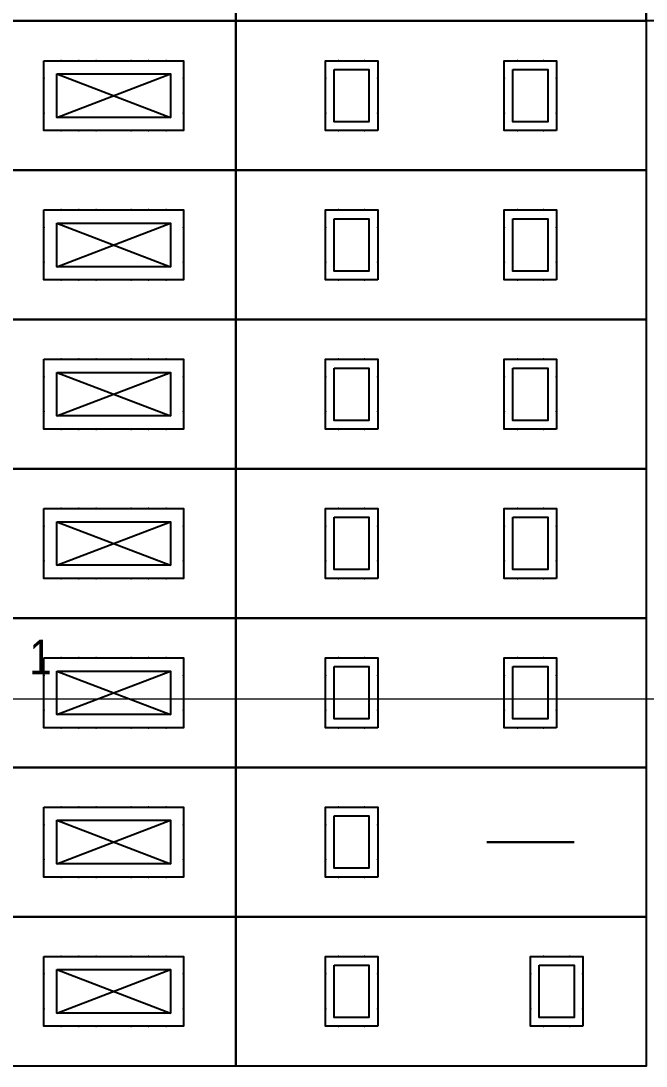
# Model space of a CAD drawing. Header units: millimetres. Extents: x -21000 to 351902, y -261781 to 19312.
# Drawn here: x 50969 to 54550, y -31304 to -25312 of the extents above; entities that cross this region are included whole.
import ezdxf
from ezdxf.enums import TextEntityAlignment as Align

# ---------------------------------------------------------------- set-up
doc = ezdxf.new("R2010")
doc.units = ezdxf.units.MM
doc.header["$MEASUREMENT"] = 0
doc.set_wipeout_variables(frame=1)
for name, color, linetype in [('_АТ-Имя', 7, 'Continuous'), ('_АТ-Спецификация', 7, 'Continuous'), ('_БЛ-Маска', 250, 'Continuous'), ('_БЛ-Рамки', 7, 'Continuous'), ('_КД', 84, 'Continuous')]:
    doc.layers.add(name, color=color, linetype=linetype)
doc.layers.add('_АТ-Примечания', color=250, linetype='Continuous', plot=False)
doc.layers.add('NOPRINT', color=50, linetype='Continuous', plot=False)
doc.styles.add('Arial_Narrow_shtamp', font='ARIALN.TTF')
doc.styles.add('AT-Шрифт', font='ARIALN.TTF', dxfattribs={"height": 250})

# ---------------------------------------------------------------- blocks, each defined once
blk = doc.blocks.new('СЧ')
at = {"layer": '_АТ-Имя', "ltscale": 100, "style": 'AT-Шрифт'}
blk.add_attdef('NUMBER', text='', height=2, dxfattribs=at).set_placement((0, 2), align=Align.BOTTOM_CENTER)
at = {"layer": '_АТ-Примечания', "ltscale": 100, "style": 'AT-Шрифт', "flags": 1}
blk.add_attdef('COMMENT3', (-1.5, -2.882), '', height=0.25, dxfattribs=at)
blk.add_wipeout([(-1.5, 2), (1.5, 2), (1.5, -2), (-1.5, -2)]).dxf.layer = '_БЛ-Маска'
at = {"color": 0, "linetype": 'ByBlock', "lineweight": -2, "ltscale": 100}
blk.add_lwpolyline([(-1, 1.5), (1, 1.5), (1, -1.5), (-1, -1.5)], close=True, dxfattribs=at)
for p in [(-0.75, 2), (0.75, 2), (-1.5, 1), (1.5, 1), (-1.5, -1), (1.5, -1), (-0.75, -2), (0.75, -2)]:
    blk.add_point(p, dxfattribs=at)
at = {"layer": '_БЛ-Маска', "color": 0, "linetype": 'ByBlock', "lineweight": -2, "ltscale": 100}
blk.add_lwpolyline([(1.5, -2), (-1.5, -2), (-1.5, 2), (1.5, 2)], close=True, dxfattribs=at)
at = {"layer": '_АТ-Примечания', "ltscale": 100, "style": 'AT-Шрифт', "flags": 1}
for tag, p in [('ABBREVIATION', (-1.5, -1.5)), ('COMMENT1', (-1.5, -1.961)), ('COMMENT2', (-1.5, -2.421))]:
    blk.add_attdef(tag, p, '', height=0.25, dxfattribs=at)
at = {"layer": '_АТ-Спецификация', "ltscale": 100, "style": 'AT-Шрифт', "flags": 1}
for tag, p in [('NUM', (-1.5, 2)), ('DESCRIPTION', (-1.5, 1.5)), ('NAME', (-1.5, 1)), ('CODE', (-1.5, 0.5)), ('MADEBY', (-1.5, 0)), ('POSITION', (-1.5, -0.5)), ('POSITION2', (-1.5, -1))]:
    blk.add_attdef(tag, p, '', height=0.25, dxfattribs=at)
blk = doc.blocks.new('КД')
at = {"layer": '_АТ-Имя', "ltscale": 100, "style": 'AT-Шрифт'}
blk.add_attdef('NUMBER', text='', height=2, dxfattribs=at).set_placement((0, 4), align=Align.BOTTOM_LEFT)
at = {"layer": '_АТ-Примечания', "ltscale": 100, "style": 'AT-Шрифт', "flags": 1}
blk.add_attdef('COMMENT3', (0, -0.882), '', height=0.25, dxfattribs=at)
at = {"ltscale": 100}
blk.add_wipeout([(0, 0), (0, 4), (8, 4), (8, 0)], dxfattribs=at).dxf.layer = '_БЛ-Маска'
blk.add_lwpolyline([(0, 4), (8, 4), (8, 0), (0, 0)], close=True, dxfattribs=at)
at = {"color": 0, "linetype": 'ByBlock', "lineweight": -2, "ltscale": 100}
blk.add_lwpolyline([(0.75, 3.25), (7.25, 3.25), (7.25, 0.75), (0.75, 0.75)], close=True, dxfattribs=at)
for points in [[(0.75, 0.75), (7.25, 3.25)], [(0.75, 3.25), (7.25, 0.75)]]:
    blk.add_lwpolyline(points, dxfattribs=at)
for p in [(1, 4), (2, 4), (3, 4), (5, 4), (6, 4), (7, 4), (0, 3), (8, 3), (0, 1), (8, 1), (1, 0), (2, 0), (3, 0), (5, 0), (6, 0), (7, 0)]:
    blk.add_point(p, dxfattribs=at)
at = {"layer": '_АТ-Примечания', "ltscale": 100, "style": 'AT-Шрифт', "flags": 1}
for tag, p in [('ABBREVIATION', (0, 0.5)), ('COMMENT1', (0, 0.039)), ('COMMENT2', (0, -0.421))]:
    blk.add_attdef(tag, p, '', height=0.25, dxfattribs=at)
at = {"layer": '_АТ-Спецификация', "ltscale": 100, "style": 'AT-Шрифт', "flags": 1}
for tag, p in [('NUM', (0, 4)), ('DESCRIPTION', (0, 3.5)), ('NAME', (0, 3)), ('CODE', (0, 2.5)), ('MADEBY', (0, 2)), ('POSITION', (0, 1.5)), ('POSITION2', (0, 1))]:
    blk.add_attdef(tag, p, '', height=0.25, dxfattribs=at)
blk = doc.blocks.new('*U2')
at = {"layer": 'NOPRINT', "lineweight": 0}
blk.add_lwpolyline([(20, 292), (205, 292), (205, 5), (20, 5)], close=True, dxfattribs=at)
at = {"layer": 'NOPRINT', "color": 1, "lineweight": 0, "style": 'Arial_Narrow_shtamp'}
blk.add_attdef('N_LISTA', text='', height=2, dxfattribs=at).set_placement((90.17, 7.418), align=Align.MIDDLE_LEFT)

msp = doc.modelspace()

# ---------------------------------------------------------------- linework, layer by layer
at = {"linetype": 'Continuous', "lineweight": 30}
msp.add_line((53637.5, -30019.7, 900), (54137.5, -30019.7, 900), dxfattribs=at)
for points in [[(50800, -24455.8), (52200, -24455.8), (52200, -25311.8), (50800, -25311.8)], [(52200, -24455.8), (54550, -24455.8), (54550, -25311.8), (52200, -25311.8)], [(54550, -24455.8), (56900, -24455.8), (56900, -25311.8), (54550, -25311.8)]]:
    msp.add_lwpolyline(points, close=True)

# ---------------------------------------------------------------- block references
at = {"layer": '_КД', "xscale": 100, "yscale": 100, "zscale": 0.1}
for name, p in [('КД', (51100, -25939.8, 900)), ('СЧ', (52862.5, -25739.8)), ('СЧ', (53887.5, -25739.8)), ('КД', (51100, -26795.8, 900)), ('СЧ', (52862.5, -26595.8)), ('СЧ', (53887.5, -26595.8)), ('КД', (51100, -27651.8)), ('СЧ', (52862.5, -27451.8)), ('СЧ', (53887.5, -27451.8)), ('КД', (51100, -28507.7)), ('СЧ', (52862.5, -28307.7)), ('СЧ', (53887.5, -28307.7)), ('КД', (51100, -29363.7, 900)), ('СЧ', (52862.5, -29163.7)), ('СЧ', (53887.5, -29163.7)), ('КД', (51100, -30219.7, 900)), ('СЧ', (52862.5, -30019.7)), ('КД', (51100, -31075.7, 900)), ('СЧ', (52862.5, -30875.7)), ('СЧ', (54037.5, -30875.7))]:
    msp.add_blockref(name, p, dxfattribs=at)

# ---------------------------------------------------------------- next in the draw order: linework, layer by layer
for points in [[(50800, -25311.8), (52200, -25311.8), (52200, -26167.8), (50800, -26167.8)], [(52200, -25311.8), (54550, -25311.8), (54550, -26167.8), (52200, -26167.8)], [(50800, -26167.8), (52200, -26167.8), (52200, -27023.8), (50800, -27023.8)], [(52200, -26167.8), (54550, -26167.8), (54550, -27023.8), (52200, -27023.8)], [(50800, -27023.8), (52200, -27023.8), (52200, -27879.7), (50800, -27879.7)], [(52200, -27023.8), (54550, -27023.8), (54550, -27879.7), (52200, -27879.7)], [(50800, -27879.7), (52200, -27879.7), (52200, -28735.7), (50800, -28735.7)], [(52200, -27879.7), (54550, -27879.7), (54550, -28735.7), (52200, -28735.7)], [(50800, -28735.7), (52200, -28735.7), (52200, -29591.7), (50800, -29591.7)], [(52200, -28735.7), (54550, -28735.7), (54550, -29591.7), (52200, -29591.7)], [(50800, -29591.7), (52200, -29591.7), (52200, -30447.7), (50800, -30447.7)], [(52200, -29591.7), (54550, -29591.7), (54550, -30447.7), (52200, -30447.7)], [(50800, -30447.7), (52200, -30447.7), (52200, -31303.7), (50800, -31303.7)], [(52200, -30447.7), (54550, -30447.7), (54550, -31303.7), (52200, -31303.7)]]:
    msp.add_lwpolyline(points, close=True)

# ---------------------------------------------------------------- next in the draw order: block references
at = {"layer": '_БЛ-Рамки', "ltscale": 100, "xscale": 100, "yscale": 100, "zscale": 100}
msp.add_blockref('*U2', (42000, -29700), dxfattribs=at).add_auto_attribs({'N_LISTA': '1'})

doc.saveas('drawing.dxf')
